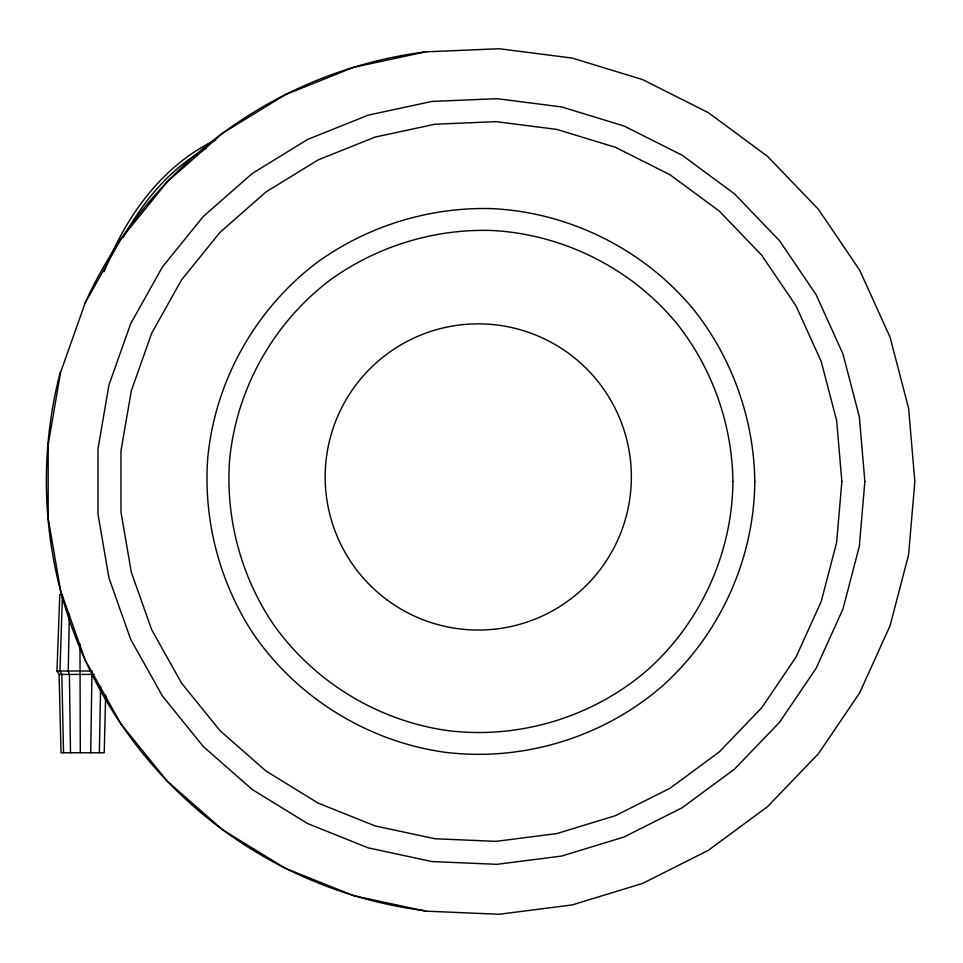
<?xml version="1.0" encoding="UTF-8"?>
<svg xmlns="http://www.w3.org/2000/svg" width="963" height="963" viewBox="0 0 963 963"><rect width="100%" height="100%" fill="white"/><g stroke="black" fill="none" stroke-linecap="round" stroke-linejoin="round"><path stroke-width="1.44" d="M79.977 644.018L80.302 752.753M90.715 752.753L91.979 672.138M99.345 752.753L100.621 686.258M69.396 614.057L68.217 670.994L69.408 674.437L70.504 752.753M105.653 695.13L104.221 752.753L61.03 752.753L59.092 674.437L56.973 670.994L59.79 594.58L62.451 594.58L59.959 670.994L61.825 674.437L63.546 752.753M104.124 271.735C125.142 217.313 161.892 165.431 215.796 139.876M123.24 237.295C142.957 201.472 170.21 168.561 206.275 148.35M425.574 51.858L353.59 67.338L285.265 94.723L222.573 133.243L167.297 181.778L121.037 238.944L85.129 303.08L60.597 372.356L48.15 444.762L48.15 518.238L60.597 590.644L85.129 659.92L121.037 724.056L167.297 781.222L222.573 829.757L285.265 868.277L353.59 895.662L425.574 911.142L499.147 914.26L572.178 904.931L642.586 883.42L708.335 850.341L767.535 806.657L818.49 753.62L859.718 692.746L890.053 625.806L908.603 554.7L914.85 481.5L908.603 408.3L890.053 337.194L859.718 270.254L818.49 209.38L767.535 156.343L708.335 112.659L642.586 79.58L572.178 58.069L499.147 48.74L425.574 51.858A434.024 434.024 0 0 0 85.045 303.044M56.973 670.994L92.243 670.994M59.092 674.437L94.133 674.437M425.61 910.829A433.29 433.29 0 0 1 60.224 372.26M732.903 481.5C732.374 552.894 700.751 622.531 647.461 670.019C593.268 716.893 519.864 739.271 448.746 730.724C377.821 721.118 312.445 681.058 271.855 622.086C240.461 574.478 225.462 517.107 229.603 460.218C236.2 389.1 273.648 322.376 330.791 279.571C377.303 246.131 434.253 228.749 491.515 230.47C563.018 234.033 631.559 268.436 677.025 323.761C712.367 368.552 732.193 424.454 732.903 481.5M754.787 481.5C754.21 559.106 719.83 634.798 661.906 686.414C603.007 737.369 523.222 761.685 445.917 752.392C368.829 741.955 297.772 698.416 253.654 634.316C219.516 582.567 203.217 520.201 207.719 458.364C214.893 381.071 255.592 308.545 317.706 262.008C368.263 225.667 430.172 206.78 492.406 208.634C570.12 212.51 644.632 249.899 694.046 310.038C732.458 358.73 754.017 419.495 754.787 481.5M841.855 481.5L836.654 542.35L821.234 601.454L796.016 657.115L761.733 707.733L719.361 751.838L670.128 788.179L615.429 815.685L556.855 833.585L496.089 841.349L434.879 838.761L374.992 825.881L318.151 803.094L266.005 771.05L220.033 730.676L181.562 683.152L151.709 629.814L131.317 572.227L120.965 512.039L120.965 450.961L131.317 390.773L151.709 333.186L181.562 279.848L220.033 232.324L266.005 191.95L318.151 159.906L374.992 137.119L434.879 124.239L496.089 121.651L556.855 129.415L615.429 147.315L670.128 174.821L719.361 211.162L761.733 255.267L796.016 305.885L821.234 361.546L836.654 420.65L841.855 481.5M864.858 481.5L859.333 546.238L842.926 609.11L816.106 668.322L779.633 722.166L734.552 769.088L682.165 807.752L623.988 837.016L561.67 856.059L497.028 864.317L431.906 861.56L368.203 847.861L307.739 823.618L252.258 789.528L203.349 746.59L162.422 696.02L130.667 639.288L108.963 578.017L97.961 513.989L97.961 449.011L108.963 384.983L130.667 323.712L162.422 266.98L203.349 216.41L252.258 173.472L307.739 139.382L368.203 115.139L431.906 101.44L497.028 98.683L561.67 106.941L623.988 125.984L682.165 155.248L734.552 193.912L779.633 240.834L816.106 294.678L842.926 353.89L859.333 416.762L864.858 481.5M387.162 599.985A153.093 153.093 0 0 0 630.368 494.344A153.093 153.093 0 0 0 417.28 336.532A153.093 153.093 0 0 0 387.162 599.985"/></g></svg>
